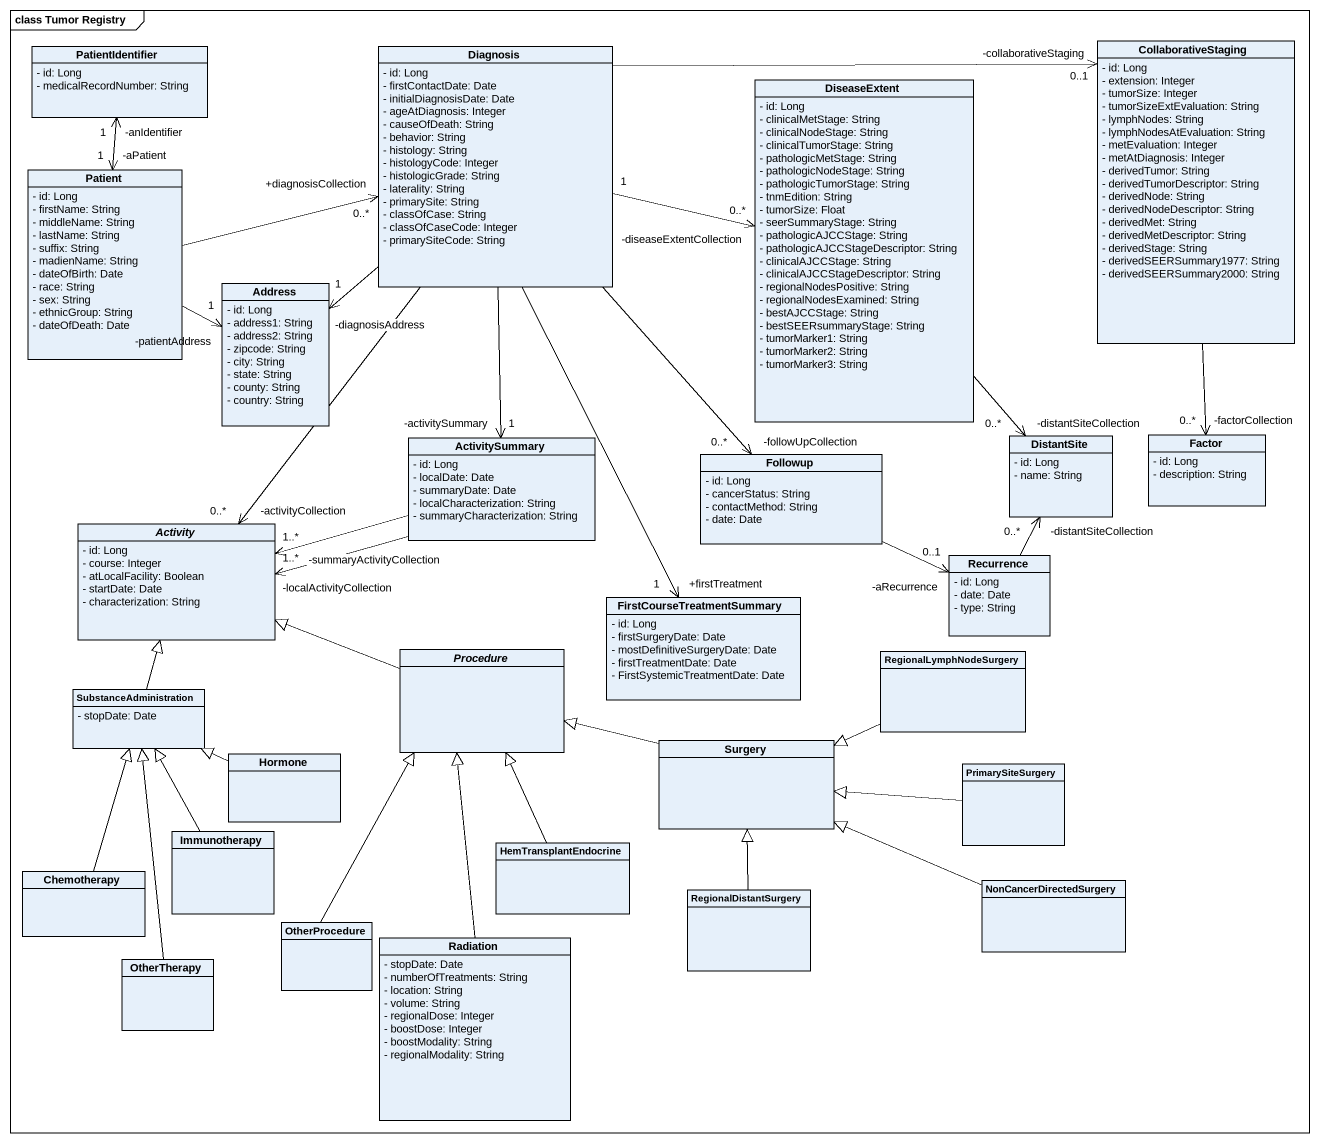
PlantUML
@startuml
mainframe class Tumor Registry
hide circle
hide empty members
skinparam classAttributeIconSize 0
class PatientIdentifier {
  - id: Long
  - medicalRecordNumber: String
}
class Diagnosis {
  - id: Long
  - firstContactDate: Date
  - initialDiagnosisDate: Date
  - ageAtDiagnosis: Integer
  - causeOfDeath: String
  - behavior: String
  - histology: String
  - histologyCode: Integer
  - histologicGrade: String
  - laterality: String
  - primarySite: String
  - classOfCase: String
  - classOfCaseCode: Integer
  - primarySiteCode: String
}
class CollaborativeStaging {
  - id: Long
  - extension: Integer
  - tumorSize: Integer
  - tumorSizeExtEvaluation: String
  - lymphNodes: String
  - lymphNodesAtEvaluation: String
  - metEvaluation: Integer
  - metAtDiagnosis: Integer
  - derivedTumor: String
  - derivedTumorDescriptor: String
  - derivedNode: String
  - derivedNodeDescriptor: String
  - derivedMet: String
  - derivedMetDescriptor: String
  - derivedStage: String
  - derivedSEERSummary1977: String
  - derivedSEERSummary2000: String
}
class DiseaseExtent {
  - id: Long
  - clinicalMetStage: String
  - clinicalNodeStage: String
  - clinicalTumorStage: String
  - pathologicMetStage: String
  - pathologicNodeStage: String
  - pathologicTumorStage: String
  - tnmEdition: String
  - tumorSize: Float
  - seerSummaryStage: String
  - pathologicAJCCStage: String
  - pathologicAJCCStageDescriptor: String
  - clinicalAJCCStage: String
  - clinicalAJCCStageDescriptor: String
  - regionalNodesPositive: String
  - regionalNodesExamined: String
  - bestAJCCStage: String
  - bestSEERsummaryStage: String
  - tumorMarker1: String
  - tumorMarker2: String
  - tumorMarker3: String
}
class Patient {
  - id: Long
  - firstName: String
  - middleName: String
  - lastName: String
  - suffix: String
  - madienName: String
  - dateOfBirth: Date
  - race: String
  - sex: String
  - ethnicGroup: String
  - dateOfDeath: Date
}
class Address {
  - id: Long
  - address1: String
  - address2: String
  - zipcode: String
  - city: String
  - state: String
  - county: String
  - country: String
}
class ActivitySummary {
  - id: Long
  - localDate: Date
  - summaryDate: Date
  - localCharacterization: String
  - summaryCharacterization: String
}
class Followup {
  - id: Long
  - cancerStatus: String
  - contactMethod: String
  - date: Date
}
class DistantSite {
  - id: Long
  - name: String
}
class Factor {
  - id: Long
  - description: String
}
abstract class Activity {
  - id: Long
  - course: Integer
  - atLocalFacility: Boolean
  - startDate: Date
  - characterization: String
}
class Recurrence {
  - id: Long
  - date: Date
  - type: String
}
class FirstCourseTreatmentSummary {
  - id: Long
  - firstSurgeryDate: Date
  - mostDefinitiveSurgeryDate: Date
  - firstTreatmentDate: Date
  - FirstSystemicTreatmentDate: Date
}
abstract class Procedure
class RegionalLymphNodeSurgery
class SubstanceAdministration {
  - stopDate: Date
}
class Surgery
class Hormone
class PrimarySiteSurgery
class Immunotherapy
class Chemotherapy
class HemTransplantEndocrine
class NonCancerDirectedSurgery
class OtherProcedure
class RegionalDistantSurgery
class OtherTherapy
class Radiation {
  - stopDate: Date
  - numberOfTreatments: String
  - location: String
  - volume: String
  - regionalDose: Integer
  - boostDose: Integer
  - boostModality: String
  - regionalModality: String
}
Diagnosis -right-> "-collaborativeStaging\n0..1" CollaborativeStaging
Diagnosis "1" -right-> "-diseaseExtentCollection\n0..*" DiseaseExtent
Diagnosis --> "-diagnosisAddress\n1" Address
Diagnosis --> "-activitySummary\n1" ActivitySummary
Diagnosis --> "-followUpCollection\n0..*" Followup
Diagnosis --> "+firstTreatment\n1" FirstCourseTreatmentSummary
CollaborativeStaging --> "-factorCollection\n0..*" Factor
DiseaseExtent --> "-distantSiteCollection\n0..*" DistantSite
Patient "-aPatient\n1" <-up-> "-anIdentifier\n1" PatientIdentifier
Patient -right-> "+diagnosisCollection\n0..*" Diagnosis
Patient -right-> "-patientAddress\n1" Address
ActivitySummary -left-> "-localActivityCollection\n1..*" Activity
ActivitySummary -left-> "-summaryActivityCollection\n1..*" Activity
Followup -right-> "-aRecurrence\n0..1" Recurrence
Activity "-activityCollection\n0..*" <-up- Diagnosis
Recurrence -up-> "-distantSiteCollection\n0..*" DistantSite
Procedure -left-|> Activity
RegionalLymphNodeSurgery -left-|> Surgery
SubstanceAdministration -up-|> Activity
Surgery -left-|> Procedure
Hormone -left-|> SubstanceAdministration
PrimarySiteSurgery -left-|> Surgery
Immunotherapy -up-|> SubstanceAdministration
Chemotherapy -up-|> SubstanceAdministration
HemTransplantEndocrine -up-|> Procedure
NonCancerDirectedSurgery -left-|> Surgery
OtherProcedure -up-|> Procedure
RegionalDistantSurgery -up-|> Surgery
OtherTherapy -up-|> SubstanceAdministration
Radiation -up-|> Procedure
@enduml
